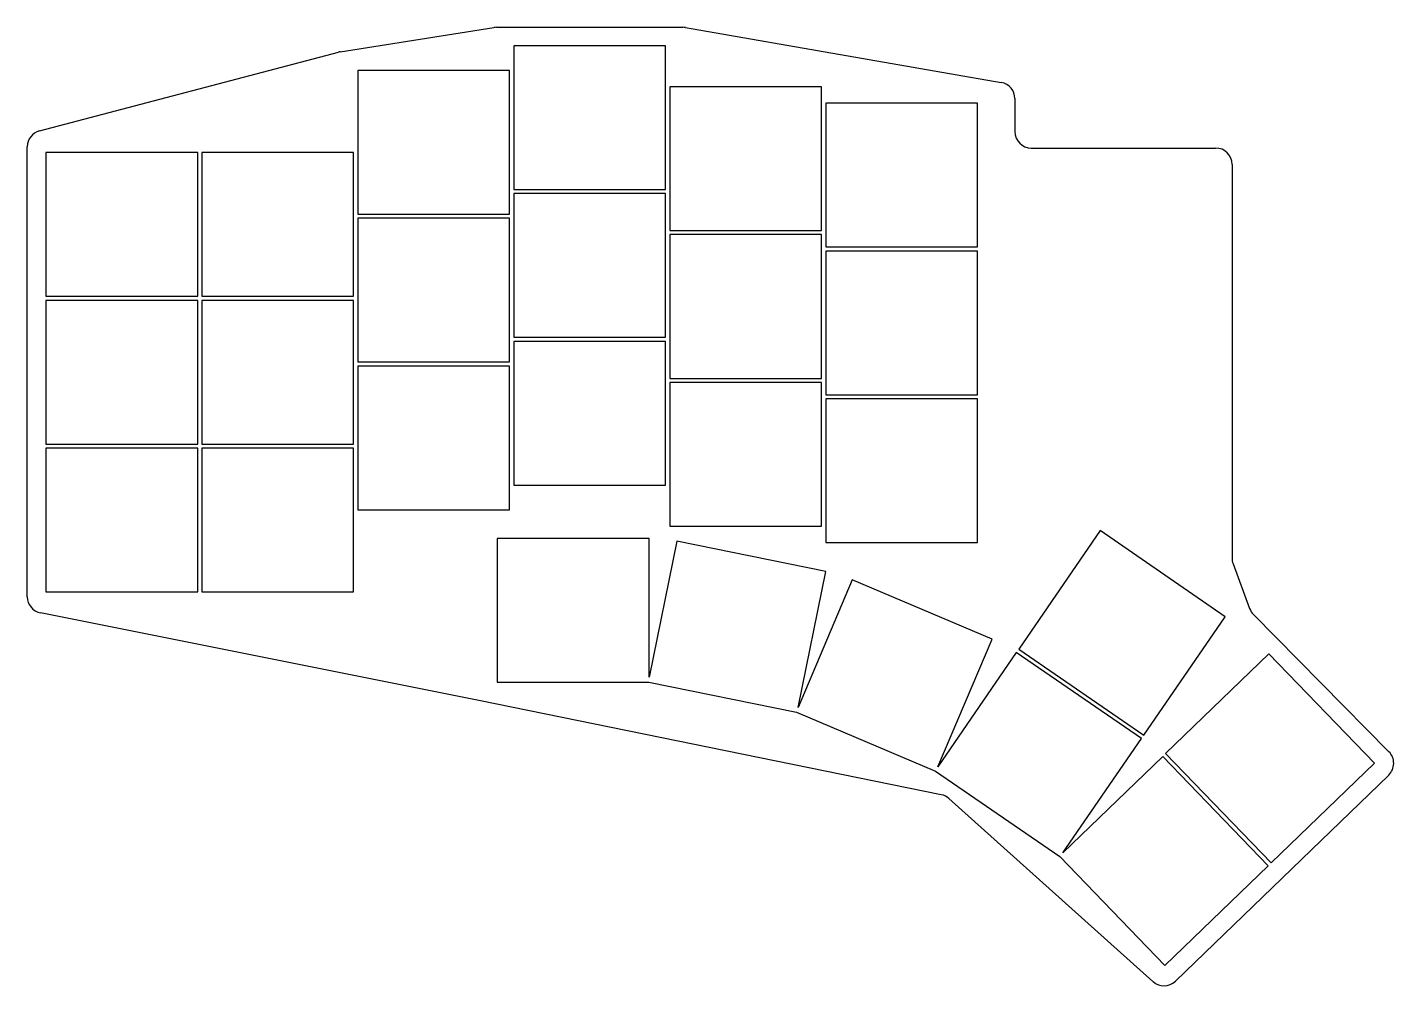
# Model space of a CAD drawing. Header units: millimetres. Extents: x 88 to 255, y -157 to -40.
import ezdxf

# ---------------------------------------------------------------- set-up
doc = ezdxf.new("R2010")
doc.units = ezdxf.units.MM

msp = doc.modelspace()

# ---------------------------------------------------------------- linework, layer by layer
for p, q in [((126.6, -42.98), (145.34, -40.02)), ((145.66, -40), (168.33, -40)), ((168.67, -40.03), (207.14, -46.71)), ((89.99, -52.61), (126.4, -43.03)), ((166.25, -42.25), (147.75, -42.25)), ((147.75, -42.25), (147.75, -59.75)), ((166.25, -59.75), (166.25, -42.25)), ((147.25, -45.25), (128.75, -45.25)), ((128.75, -45.25), (128.75, -62.75)), ((147.25, -62.75), (147.25, -45.25)), ((185.25, -47.25), (166.75, -47.25)), ((166.75, -47.25), (166.75, -64.75)), ((185.25, -64.75), (185.25, -47.25)), ((204.25, -49.25), (185.75, -49.25)), ((185.75, -49.25), (185.75, -66.75)), ((204.25, -66.75), (204.25, -49.25)), ((208.8, -48.68), (208.8, -52.7)), ((88.5, -109.36), (88.5, -54.54)), ((210.8, -54.7), (233.25, -54.7)), ((109.25, -55.25), (90.75, -55.25)), ((90.75, -55.25), (90.75, -72.75)), ((109.25, -72.75), (109.25, -55.25)), ((128.25, -55.25), (109.75, -55.25)), ((109.75, -55.25), (109.75, -72.75)), ((128.25, -72.75), (128.25, -55.25)), ((235.25, -56.7), (235.25, -104.64)), ((147.75, -59.75), (166.25, -59.75)), ((166.25, -60.25), (147.75, -60.25)), ((147.75, -60.25), (147.75, -77.75)), ((166.25, -77.75), (166.25, -60.25)), ((128.75, -62.75), (147.25, -62.75)), ((147.25, -63.25), (128.75, -63.25)), ((128.75, -63.25), (128.75, -80.75)), ((147.25, -80.75), (147.25, -63.25)), ((166.75, -64.75), (185.25, -64.75)), ((185.25, -65.25), (166.75, -65.25)), ((166.75, -65.25), (166.75, -82.75)), ((185.25, -82.75), (185.25, -65.25)), ((185.75, -66.75), (204.25, -66.75)), ((204.25, -67.25), (185.75, -67.25)), ((185.75, -67.25), (185.75, -84.75)), ((204.25, -84.75), (204.25, -67.25)), ((90.75, -72.75), (109.25, -72.75)), ((109.75, -72.75), (128.25, -72.75)), ((109.25, -73.25), (90.75, -73.25)), ((90.75, -73.25), (90.75, -90.75)), ((109.25, -90.75), (109.25, -73.25)), ((128.25, -73.25), (109.75, -73.25)), ((109.75, -73.25), (109.75, -90.75)), ((128.25, -90.75), (128.25, -73.25)), ((147.75, -77.75), (166.25, -77.75)), ((166.25, -78.25), (147.75, -78.25)), ((147.75, -78.25), (147.75, -95.75)), ((166.25, -95.75), (166.25, -78.25)), ((128.75, -80.75), (147.25, -80.75)), ((147.25, -81.25), (128.75, -81.25)), ((128.75, -81.25), (128.75, -98.75)), ((147.25, -98.75), (147.25, -81.25)), ((166.75, -82.75), (185.25, -82.75)), ((185.25, -83.25), (166.75, -83.25)), ((166.75, -83.25), (166.75, -100.75)), ((185.25, -100.75), (185.25, -83.25)), ((185.75, -84.75), (204.25, -84.75)), ((204.25, -85.25), (185.75, -85.25)), ((185.75, -85.25), (185.75, -102.75)), ((204.25, -102.75), (204.25, -85.25)), ((90.75, -90.75), (109.25, -90.75)), ((109.25, -91.25), (90.75, -91.25)), ((90.75, -91.25), (90.75, -108.75)), ((109.25, -108.75), (109.25, -91.25)), ((109.75, -90.75), (128.25, -90.75)), ((128.25, -91.25), (109.75, -91.25)), ((109.75, -91.25), (109.75, -108.75)), ((128.25, -108.75), (128.25, -91.25)), ((147.75, -95.75), (166.25, -95.75)), ((128.75, -98.75), (147.25, -98.75)), ((166.75, -100.75), (185.25, -100.75)), ((219.17, -101.3), (209.26, -115.72)), ((234.42, -111.78), (219.17, -101.3)), ((164.25, -102.25), (145.75, -102.25)), ((145.75, -102.25), (145.75, -119.75)), ((164.25, -119.14), (164.25, -102.25)), ((167.62, -102.59), (164.25, -119.14)), ((185.75, -106.28), (167.62, -102.59)), ((185.75, -102.75), (204.25, -102.75)), ((182.38, -122.83), (185.75, -106.28)), ((235.37, -105.34), (237.39, -110.8)), ((188.98, -107.28), (182.38, -122.83)), ((206.01, -114.51), (188.98, -107.28)), ((90.75, -108.75), (109.25, -108.75)), ((109.75, -108.75), (128.25, -108.75)), ((143.5, -122), (90.11, -111.32)), ((237.85, -111.51), (254.36, -128.22)), ((224.5, -126.2), (234.42, -111.78)), ((199.41, -130.06), (206.01, -114.51)), ((208.97, -116.14), (199.41, -130.06)), ((224.22, -126.62), (208.97, -116.14)), ((209.26, -115.72), (224.5, -126.2)), ((239.75, -116.3), (227.16, -128.45)), ((252.6, -129.61), (239.75, -116.3)), ((145.75, -119.75), (164.19, -119.75)), ((164.19, -119.75), (182.2, -123.41)), ((199.83, -133.46), (143.5, -122)), ((182.2, -123.41), (199.11, -130.59)), ((214.65, -140.53), (224.22, -126.62)), ((226.8, -128.8), (214.65, -140.53)), ((239.65, -142.11), (226.8, -128.8)), ((227.16, -128.45), (240.01, -141.76)), ((240.01, -141.76), (252.6, -129.61)), ((199.11, -130.59), (214.26, -141)), ((228.35, -156.16), (254.33, -131.07)), ((225.62, -156.21), (200.77, -133.93)), ((214.26, -141), (227.07, -154.27)), ((227.07, -154.27), (239.65, -142.11))]:
    msp.add_line(p, q)
for centre, start, end in [((145.66, -42), 90, 98.9726), ((168.33, -42), 80.1462, 90), ((126.91, -44.96), 98.9726, 104.7436), ((206.8, -48.68), 0, 80.1462), ((90.5, -54.54), 104.7436, 180), ((210.8, -52.7), 180, 270), ((233.25, -56.7), 0, 90), ((237.25, -104.64), 180, 200.2991), ((90.5, -109.36), 180, 258.6901), ((239.27, -110.1), 200.2991, 224.6557), ((143.1, -123.96), 78.5, 78.6901), ((252.94, -129.63), 314, 44.6557), ((199.43, -135.42), 48.1374, 78.5), ((226.96, -154.72), 228.1374, 314)]:
    msp.add_arc(centre, 2, start, end)

doc.saveas('drawing.dxf')
